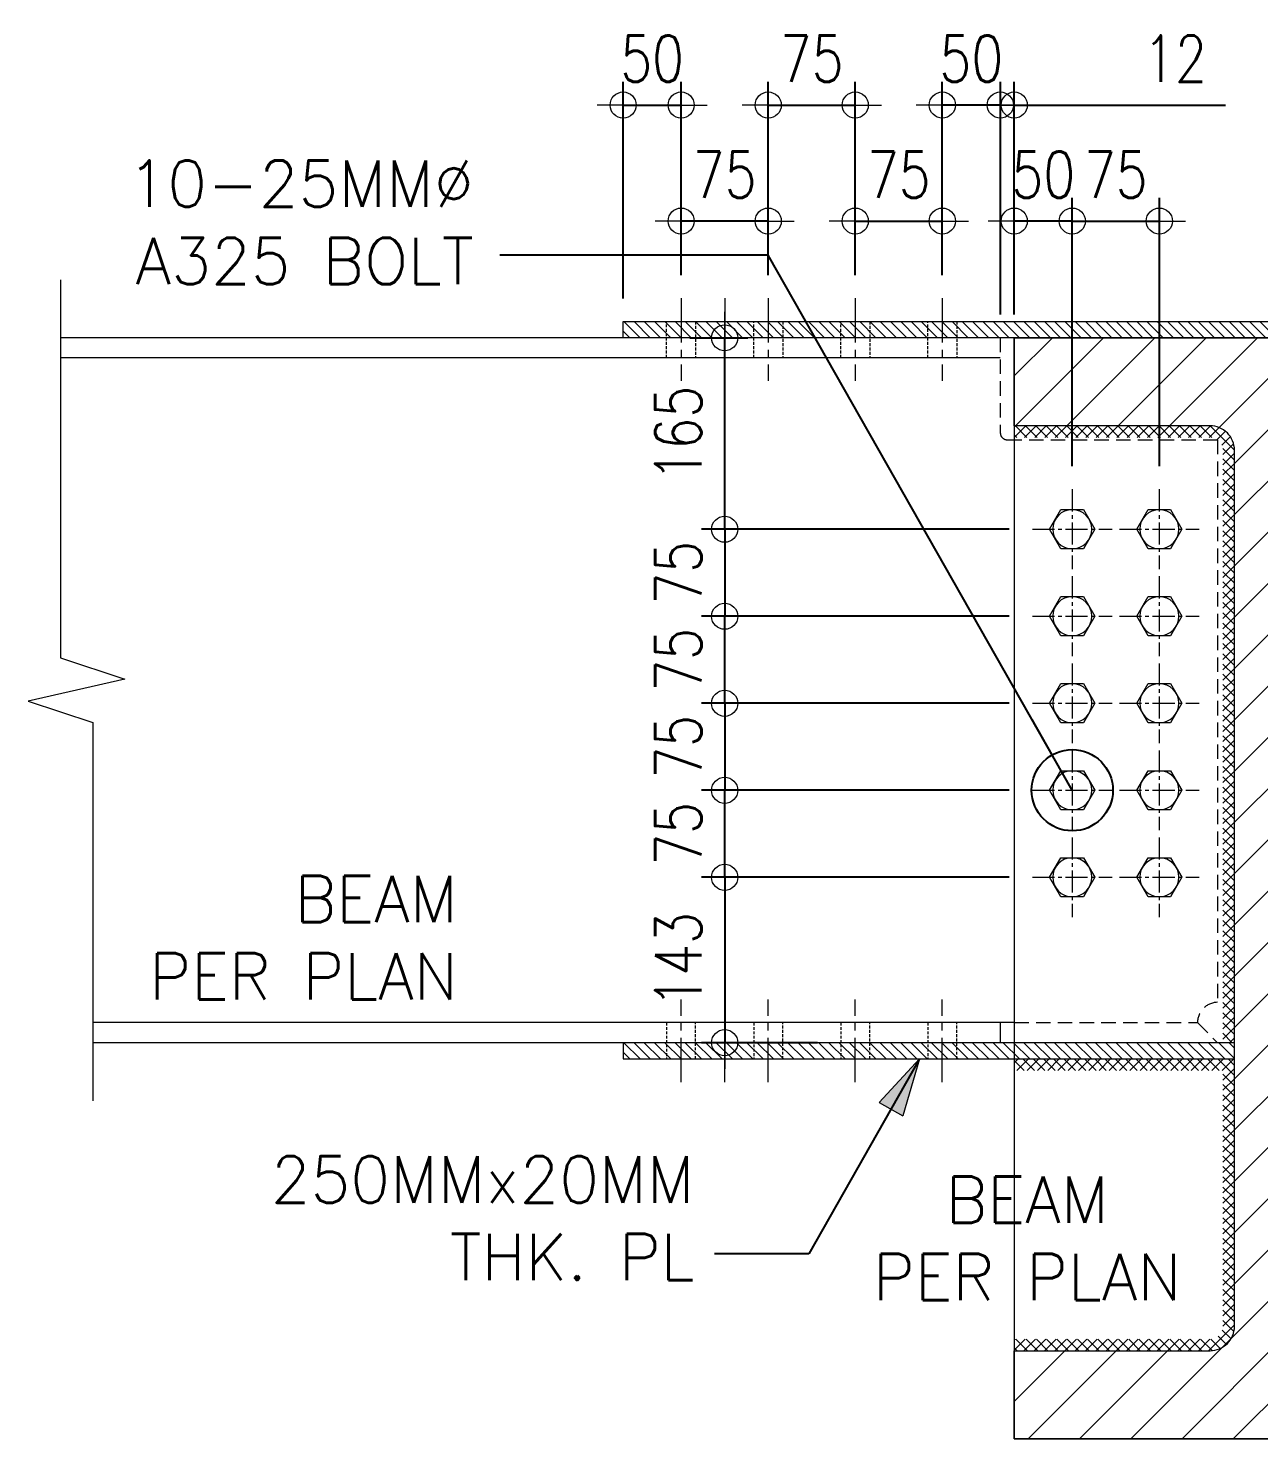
# Model space of a CAD drawing. Header units: millimetres. Extents: x 374056 to 882622, y 26363 to 140094.
# Drawn here: x 420146 to 421206, y 61875 to 63090 of the extents above; entities that cross this region are included whole.
import ezdxf

# ---------------------------------------------------------------- set-up
doc = ezdxf.new("R2010")
doc.units = ezdxf.units.MM
doc.header["$MEASUREMENT"] = 0
doc.linetypes.add('CENTER2', pattern=[28.575, 19.05, -3.175, 3.175, -3.175])
doc.linetypes.add('HIDDEN', pattern=[0.375, 0.25, -0.125])
doc.layers.get('0').update_dxf_attribs({"lineweight": 9})
for name, color, linetype, lineweight in [('A-ANNO_DIM', 1, 'Continuous', 5), ('HATCH @ 1', 8, 'Continuous', 5), ('OUTLINE', 252, 'CENTER2', 9), ('S-ANNO-DIMS', 252, 'Continuous', 5), ('S-Anno-Text', 52, 'Continuous', 9), ('S-ANNO-WELD', 1, 'Continuous', 9), ('S-BRACE', 2, 'Continuous', 9), ('S-COLS', 2, 'Continuous', 9), ('S-DETL-FAST', 40, 'Continuous', 9)]:
    doc.layers.add(name, color=color, linetype=linetype, lineweight=lineweight)
doc.styles.add('1', font='romans.shx', dxfattribs={"width": 0.8, "height": 100})
doc.styles.add('ROMANS', font='ROMANS.shx', dxfattribs={"width": 0.8, "height": 40})
doc.styles.add('ROMANS12', font='ROMANS.shx', dxfattribs={"height": 1.125})
doc.dimstyles.new('ESCA20', dxfattribs={"dimtxt": 40, "dimasz": 0.15, "dimexe": 20, "dimexo": 20, "dimgap": 20, "dimtad": 1, "dimdec": 0, "dimrnd": 1, "dimdsep": 46, "dimtxsty": 'ROMANS', "dimblk1": 'ESCADIM_ARW', "dimblk2": 'ESCADIM_ARW', "dimsah": 1, "dimcen": 20, "dimclrd": 256, "dimclre": 256, "dimclrt": 3, "dimadec": 0, "dimazin": 0, "dimtfac": 1, "dimtdec": 0, "dimtofl": 0, "dimtmove": 0, "dimatfit": 3, "dimldrblk": 'ESCADIM_ARW', "dimfxl": 0, "dimtolj": 1, "dimtzin": 0, "dimarcsym": 0})
doc.dimstyles.new('ESCA_ARW$7', dxfattribs={"dimtxt": 200, "dimasz": 1, "dimexe": 100, "dimexo": 100, "dimgap": 100, "dimtad": 1, "dimdec": 0, "dimrnd": 1, "dimdsep": 46, "dimtxsty": '1', "dimblk1": 'dim_arw', "dimblk2": 'dim_arw', "dimsah": 1, "dimcen": 50, "dimclrd": 1, "dimclre": 256, "dimclrt": 52, "dimadec": 0, "dimazin": 0, "dimtfac": 1, "dimtofl": 0, "dimtmove": 0, "dimatfit": 3, "dimldrblk": 'dim_arw', "dimfxl": 0, "dimtolj": 1, "dimtzin": 0, "dimarcsym": 0})

# ---------------------------------------------------------------- blocks, each defined once
blk = doc.blocks.new('ESCADIM_ARW')
at = {"color": 7}
blk.add_line((-150, 0), (150, 0), dxfattribs=at)
blk.add_circle((0, 0), 75, dxfattribs=at)
blk = doc.blocks.new('*D145')
at = {"layer": 'A-ANNO_DIM', "lineweight": -2, "ltscale": 0.05, "transparency": 16777216}
for p, q in [((420716.2, 62823.6), (420766.2, 62823.6)), ((420746.2, 62658.8), (420746.2, 62823.5)), ((420991.3, 62658.6), (420726.2, 62658.6))]:
    blk.add_line(p, q, dxfattribs=at)
at = {"layer": 'Defpoints', "color": 0, "ltscale": 0.05, "transparency": 16777216}
for p in [(420696.2, 62823.6, 0), (420746.2, 62823.6), (421011.3, 62658.6, 0)]:
    blk.add_point(p, dxfattribs=at)
at = {"layer": 'A-ANNO_DIM', "lineweight": -2, "ltscale": 0.05, "transparency": 16777216, "xscale": 0.15, "yscale": 0.15, "zscale": 0.15}
for p, rotation in [((420746.2, 62823.6), 90), ((420746.2, 62658.6), 270)]:
    blk.add_blockref('ESCADIM_ARW', p, dxfattribs=dict(at, rotation=rotation))
at = {"layer": 'A-ANNO_DIM', "color": 3, "ltscale": 0.05, "transparency": 16777216, "insert": (420706.2, 62741.1), "char_height": 40, "attachment_point": 5, "rotation": 90, "style": 'ROMANS'}
blk.add_mtext('\\A1;165', dxfattribs=at)
blk = doc.blocks.new('HBOLTP')
at = {"color": 0, "linetype": 'ByBlock'}
blk.add_lwpolyline([(-0.25, 0.433), (-0.5, 0), (-0.25, -0.433), (0.25, -0.433), (0.5, 0), (0.25, 0.433)], close=True, dxfattribs=at)
blk.add_circle((0, 0), 0.433, dxfattribs=at)
blk = doc.blocks.new('*D146')
at = {"layer": 'A-ANNO_DIM', "lineweight": -2, "ltscale": 0.05, "transparency": 16777216}
for p, q in [((420991.3, 62658.6), (420726.2, 62658.6)), ((420746.2, 62658.5), (420746.2, 62583.8)), ((420991.3, 62583.6), (420726.2, 62583.6))]:
    blk.add_line(p, q, dxfattribs=at)
at = {"layer": 'Defpoints', "color": 0, "ltscale": 0.05, "transparency": 16777216}
for p in [(421011.3, 62658.6, 0), (420746.2, 62583.6), (421011.3, 62583.6, 0)]:
    blk.add_point(p, dxfattribs=at)
at = {"layer": 'A-ANNO_DIM', "lineweight": -2, "ltscale": 0.05, "transparency": 16777216, "xscale": 0.15, "yscale": 0.15, "zscale": 0.15}
for p, rotation in [((420746.2, 62658.6), 90), ((420746.2, 62583.6), 270)]:
    blk.add_blockref('ESCADIM_ARW', p, dxfattribs=dict(at, rotation=rotation))
at = {"layer": 'A-ANNO_DIM', "color": 3, "ltscale": 0.05, "transparency": 16777216, "insert": (420706.2, 62621.1), "char_height": 40, "attachment_point": 5, "rotation": 90, "style": 'ROMANS'}
blk.add_mtext('\\A1;75', dxfattribs=at)
blk = doc.blocks.new('*D100')
at = {"layer": 'A-ANNO_DIM', "lineweight": -2, "ltscale": 0.05, "transparency": 16777216}
for p, q in [((420991.3, 62583.6), (420726.2, 62583.6)), ((420746.2, 62508.8), (420746.2, 62583.5)), ((420991.3, 62508.6), (420726.2, 62508.6))]:
    blk.add_line(p, q, dxfattribs=at)
at = {"layer": 'Defpoints', "color": 0, "ltscale": 0.05, "transparency": 16777216}
for p in [(420746.2, 62583.6), (421011.3, 62583.6, 0), (421011.3, 62508.6, 0)]:
    blk.add_point(p, dxfattribs=at)
at = {"layer": 'A-ANNO_DIM', "lineweight": -2, "ltscale": 0.05, "transparency": 16777216, "xscale": 0.15, "yscale": 0.15, "zscale": 0.15}
for p, rotation in [((420746.2, 62583.6), 90), ((420746.2, 62508.6), 270)]:
    blk.add_blockref('ESCADIM_ARW', p, dxfattribs=dict(at, rotation=rotation))
at = {"layer": 'A-ANNO_DIM', "color": 3, "ltscale": 0.05, "transparency": 16777216, "insert": (420706.2, 62546.1), "char_height": 40, "attachment_point": 5, "rotation": 90, "style": 'ROMANS'}
blk.add_mtext('\\A1;75', dxfattribs=at)
blk = doc.blocks.new('*D101')
at = {"layer": 'A-ANNO_DIM', "lineweight": -2, "ltscale": 0.05, "transparency": 16777216}
for p, q in [((420991.3, 62433.6), (420726.2, 62433.6)), ((420746.2, 62358.8), (420746.2, 62433.5)), ((420991.3, 62358.6), (420726.2, 62358.6))]:
    blk.add_line(p, q, dxfattribs=at)
at = {"layer": 'Defpoints', "color": 0, "ltscale": 0.05, "transparency": 16777216}
for p in [(420746.2, 62433.6), (421011.3, 62433.6, 0), (421011.3, 62358.6, 0)]:
    blk.add_point(p, dxfattribs=at)
at = {"layer": 'A-ANNO_DIM', "lineweight": -2, "ltscale": 0.05, "transparency": 16777216, "xscale": 0.15, "yscale": 0.15, "zscale": 0.15}
for p, rotation in [((420746.2, 62433.6), 90), ((420746.2, 62358.6), 270)]:
    blk.add_blockref('ESCADIM_ARW', p, dxfattribs=dict(at, rotation=rotation))
at = {"layer": 'A-ANNO_DIM', "color": 3, "ltscale": 0.05, "transparency": 16777216, "insert": (420706.2, 62396.1), "char_height": 40, "attachment_point": 5, "rotation": 90, "style": 'ROMANS'}
blk.add_mtext('\\A1;75', dxfattribs=at)
blk = doc.blocks.new('*D102')
at = {"layer": 'A-ANNO_DIM', "lineweight": -2, "ltscale": 0.05, "transparency": 16777216}
for p, q in [((420991.3, 62508.6), (420726.2, 62508.6)), ((420746.2, 62508.5), (420746.2, 62433.8)), ((420991.3, 62433.6), (420726.2, 62433.6))]:
    blk.add_line(p, q, dxfattribs=at)
at = {"layer": 'Defpoints', "color": 0, "ltscale": 0.05, "transparency": 16777216}
for p in [(421011.3, 62508.6, 0), (420746.2, 62433.6), (421011.3, 62433.6, 0)]:
    blk.add_point(p, dxfattribs=at)
at = {"layer": 'A-ANNO_DIM', "lineweight": -2, "ltscale": 0.05, "transparency": 16777216, "xscale": 0.15, "yscale": 0.15, "zscale": 0.15}
for p, rotation in [((420746.2, 62508.6), 90), ((420746.2, 62433.6), 270)]:
    blk.add_blockref('ESCADIM_ARW', p, dxfattribs=dict(at, rotation=rotation))
at = {"layer": 'A-ANNO_DIM', "color": 3, "ltscale": 0.05, "transparency": 16777216, "insert": (420706.2, 62471.1), "char_height": 40, "attachment_point": 5, "rotation": 90, "style": 'ROMANS'}
blk.add_mtext('\\A1;75', dxfattribs=at)
blk = doc.blocks.new('*D103')
at = {"layer": 'A-ANNO_DIM', "lineweight": -2, "ltscale": 0.05, "transparency": 16777216}
for p, q in [((420991.3, 62358.6), (420726.2, 62358.6)), ((420746.2, 62358.5), (420746.2, 62216.2)), ((420826.2, 62216.1), (420726.2, 62216.1))]:
    blk.add_line(p, q, dxfattribs=at)
at = {"layer": 'Defpoints', "color": 0, "ltscale": 0.05, "transparency": 16777216}
for p in [(421011.3, 62358.6, 0), (420746.2, 62216.1), (420846.2, 62216.1, 0)]:
    blk.add_point(p, dxfattribs=at)
at = {"layer": 'A-ANNO_DIM', "lineweight": -2, "ltscale": 0.05, "transparency": 16777216, "xscale": 0.15, "yscale": 0.15, "zscale": 0.15}
for p, rotation in [((420746.2, 62358.6), 90), ((420746.2, 62216.1), 270)]:
    blk.add_blockref('ESCADIM_ARW', p, dxfattribs=dict(at, rotation=rotation))
at = {"layer": 'A-ANNO_DIM', "color": 3, "ltscale": 0.05, "transparency": 16777216, "insert": (420706.2, 62287.4), "char_height": 40, "attachment_point": 5, "rotation": 90, "style": 'ROMANS'}
blk.add_mtext('\\A1;143', dxfattribs=at)
blk = doc.blocks.new('*D108')
at = {"layer": 'A-ANNO_DIM', "lineweight": -2, "ltscale": 0.05, "transparency": 16777216}
for p, q in [((420983.7, 62843.6), (420983.7, 63044.2)), ((420995.7, 62843.6), (420995.7, 63044.2)), ((420983.5, 63024.2), (420983.4, 63024.2)), ((420995.8, 63024.2), (421177.8, 63024.2))]:
    blk.add_line(p, q, dxfattribs=at)
at = {"layer": 'Defpoints', "color": 0, "ltscale": 0.05, "transparency": 16777216}
for p in [(420995.7, 63024.2), (420983.7, 62823.6), (420995.7, 62823.6)]:
    blk.add_point(p, dxfattribs=at)
at = {"layer": 'A-ANNO_DIM', "lineweight": -2, "ltscale": 0.05, "transparency": 16777216, "xscale": 0.15, "yscale": 0.15, "zscale": 0.15}
blk.add_blockref('ESCADIM_ARW', (420983.7, 63024.2), dxfattribs=at)
at = {"layer": 'A-ANNO_DIM', "lineweight": -2, "ltscale": 0.05, "transparency": 16777216, "xscale": 0.15, "yscale": 0.15, "zscale": 0.15, "rotation": 180}
blk.add_blockref('ESCADIM_ARW', (420995.7, 63024.2), dxfattribs=at)
at = {"layer": 'A-ANNO_DIM', "color": 3, "ltscale": 0.05, "transparency": 16777216, "insert": (421134.2, 63064.2), "char_height": 40, "attachment_point": 5, "style": 'ROMANS'}
blk.add_mtext('\\A1;12', dxfattribs=at)
blk = doc.blocks.new('*D109')
at = {"layer": 'A-ANNO_DIM', "lineweight": -2, "ltscale": 0.05, "transparency": 16777216}
for p, q in [((420933.7, 62877.6), (420933.7, 63044.2)), ((420983.7, 62843.6), (420983.7, 63044.2)), ((420983.5, 63024.2), (420933.8, 63024.2))]:
    blk.add_line(p, q, dxfattribs=at)
at = {"layer": 'Defpoints', "color": 0, "ltscale": 0.05, "transparency": 16777216}
for p in [(420933.7, 63024.2), (420933.7, 62857.6), (420983.7, 62823.6)]:
    blk.add_point(p, dxfattribs=at)
at = {"layer": 'A-ANNO_DIM', "lineweight": -2, "ltscale": 0.05, "transparency": 16777216, "xscale": 0.15, "yscale": 0.15, "zscale": 0.15, "rotation": 180}
blk.add_blockref('ESCADIM_ARW', (420933.7, 63024.2), dxfattribs=at)
at = {"layer": 'A-ANNO_DIM', "lineweight": -2, "ltscale": 0.05, "transparency": 16777216, "xscale": 0.15, "yscale": 0.15, "zscale": 0.15}
blk.add_blockref('ESCADIM_ARW', (420983.7, 63024.2), dxfattribs=at)
at = {"layer": 'A-ANNO_DIM', "color": 3, "ltscale": 0.05, "transparency": 16777216, "insert": (420958.7, 63064.2), "char_height": 40, "attachment_point": 5, "style": 'ROMANS'}
blk.add_mtext('\\A1;50', dxfattribs=at)
blk = doc.blocks.new('*D110')
at = {"layer": 'A-ANNO_DIM', "lineweight": -2, "ltscale": 0.05, "transparency": 16777216}
for p, q in [((420858.7, 62877.6), (420858.7, 62944.2)), ((420933.7, 62877.6), (420933.7, 62944.2)), ((420858.8, 62924.2), (420933.5, 62924.2))]:
    blk.add_line(p, q, dxfattribs=at)
at = {"layer": 'Defpoints', "color": 0, "ltscale": 0.05, "transparency": 16777216}
for p in [(420933.7, 62924.2), (420858.7, 62857.6), (420933.7, 62857.6)]:
    blk.add_point(p, dxfattribs=at)
at = {"layer": 'A-ANNO_DIM', "lineweight": -2, "ltscale": 0.05, "transparency": 16777216, "xscale": 0.15, "yscale": 0.15, "zscale": 0.15, "rotation": 180}
blk.add_blockref('ESCADIM_ARW', (420858.7, 62924.2), dxfattribs=at)
at = {"layer": 'A-ANNO_DIM', "lineweight": -2, "ltscale": 0.05, "transparency": 16777216, "xscale": 0.15, "yscale": 0.15, "zscale": 0.15}
blk.add_blockref('ESCADIM_ARW', (420933.7, 62924.2), dxfattribs=at)
at = {"layer": 'A-ANNO_DIM', "color": 3, "ltscale": 0.05, "transparency": 16777216, "insert": (420896.2, 62964.2), "char_height": 40, "attachment_point": 5, "style": 'ROMANS'}
blk.add_mtext('\\A1;75', dxfattribs=at)
blk = doc.blocks.new('*D112')
at = {"layer": 'A-ANNO_DIM', "lineweight": -2, "ltscale": 0.05, "transparency": 16777216}
for p, q in [((421045.7, 62713), (421045.7, 62944.2)), ((421120.7, 62713), (421120.7, 62944.2)), ((421045.8, 62924.2), (421120.5, 62924.2))]:
    blk.add_line(p, q, dxfattribs=at)
at = {"layer": 'Defpoints', "color": 0, "ltscale": 0.05, "transparency": 16777216}
for p in [(421120.7, 62924.2), (421045.7, 62693), (421120.7, 62693)]:
    blk.add_point(p, dxfattribs=at)
at = {"layer": 'A-ANNO_DIM', "lineweight": -2, "ltscale": 0.05, "transparency": 16777216, "xscale": 0.15, "yscale": 0.15, "zscale": 0.15, "rotation": 180}
blk.add_blockref('ESCADIM_ARW', (421045.7, 62924.2), dxfattribs=at)
at = {"layer": 'A-ANNO_DIM', "lineweight": -2, "ltscale": 0.05, "transparency": 16777216, "xscale": 0.15, "yscale": 0.15, "zscale": 0.15}
blk.add_blockref('ESCADIM_ARW', (421120.7, 62924.2), dxfattribs=at)
at = {"layer": 'A-ANNO_DIM', "color": 3, "ltscale": 0.05, "transparency": 16777216, "insert": (421083.2, 62964.2), "char_height": 40, "attachment_point": 5, "style": 'ROMANS'}
blk.add_mtext('\\A1;75', dxfattribs=at)
blk = doc.blocks.new('*D113')
at = {"layer": 'A-ANNO_DIM', "lineweight": -2, "ltscale": 0.05, "transparency": 16777216}
for p, q in [((420995.7, 62843.6), (420995.7, 62944.2)), ((421045.7, 62713), (421045.7, 62944.2)), ((421045.5, 62924.2), (420995.8, 62924.2))]:
    blk.add_line(p, q, dxfattribs=at)
at = {"layer": 'Defpoints', "color": 0, "ltscale": 0.05, "transparency": 16777216}
for p in [(420995.7, 62924.2), (420995.7, 62823.6), (421045.7, 62693)]:
    blk.add_point(p, dxfattribs=at)
at = {"layer": 'A-ANNO_DIM', "lineweight": -2, "ltscale": 0.05, "transparency": 16777216, "xscale": 0.15, "yscale": 0.15, "zscale": 0.15, "rotation": 180}
blk.add_blockref('ESCADIM_ARW', (420995.7, 62924.2), dxfattribs=at)
at = {"layer": 'A-ANNO_DIM', "lineweight": -2, "ltscale": 0.05, "transparency": 16777216, "xscale": 0.15, "yscale": 0.15, "zscale": 0.15}
blk.add_blockref('ESCADIM_ARW', (421045.7, 62924.2), dxfattribs=at)
at = {"layer": 'A-ANNO_DIM', "color": 3, "ltscale": 0.05, "transparency": 16777216, "insert": (421020.7, 62964.2), "char_height": 40, "attachment_point": 5, "style": 'ROMANS'}
blk.add_mtext('\\A1;50', dxfattribs=at)
blk = doc.blocks.new('dim_arw')
h = blk.add_hatch(color=256)
h.paths.add_polyline_path([(-125.603, 29.454), (0, 0), (-125.603, -29.454, -0.115681), (-132.51, 0, -0.115681)])
h.paths.add_polyline_path([(-249.023, 58.396), (-125.603, 29.454, 0.115681), (-132.51, 0, 0.115681), (-125.603, -29.454), (-249.023, -58.396)])
for p, q in [((0, 0), (-249.023, 58.396)), ((-249.023, 58.396), (-249.023, -58.396)), ((0, 0), (-249.023, -58.396))]:
    blk.add_line(p, q)
blk = doc.blocks.new('*D130')
at = {"layer": 'A-ANNO_DIM', "lineweight": -2, "ltscale": 0.05, "transparency": 16777216}
for p, q in [((420658.7, 62857.6), (420658.7, 63044.2)), ((420708.7, 62877.6), (420708.7, 63044.2)), ((420658.8, 63024.2), (420708.5, 63024.2))]:
    blk.add_line(p, q, dxfattribs=at)
at = {"layer": 'Defpoints', "color": 0, "ltscale": 0.05, "transparency": 16777216}
for p in [(420708.7, 63024.2), (420708.7, 62857.6), (420658.7, 62837.6)]:
    blk.add_point(p, dxfattribs=at)
at = {"layer": 'A-ANNO_DIM', "lineweight": -2, "ltscale": 0.05, "transparency": 16777216, "xscale": 0.15, "yscale": 0.15, "zscale": 0.15, "rotation": 180}
blk.add_blockref('ESCADIM_ARW', (420658.7, 63024.2), dxfattribs=at)
at = {"layer": 'A-ANNO_DIM', "lineweight": -2, "ltscale": 0.05, "transparency": 16777216, "xscale": 0.15, "yscale": 0.15, "zscale": 0.15}
blk.add_blockref('ESCADIM_ARW', (420708.7, 63024.2), dxfattribs=at)
at = {"layer": 'A-ANNO_DIM', "color": 3, "ltscale": 0.05, "transparency": 16777216, "insert": (420683.7, 63064.2), "char_height": 40, "attachment_point": 5, "style": 'ROMANS'}
blk.add_mtext('\\A1;50', dxfattribs=at)
blk = doc.blocks.new('*D131')
at = {"layer": 'A-ANNO_DIM', "lineweight": -2, "ltscale": 0.05, "transparency": 16777216}
for p, q in [((420783.7, 62877.6), (420783.7, 63044.2)), ((420858.7, 62877.6), (420858.7, 63044.2)), ((420783.8, 63024.2), (420858.5, 63024.2))]:
    blk.add_line(p, q, dxfattribs=at)
at = {"layer": 'Defpoints', "color": 0, "ltscale": 0.05, "transparency": 16777216}
for p in [(420858.7, 63024.2), (420783.7, 62857.6), (420858.7, 62857.6)]:
    blk.add_point(p, dxfattribs=at)
at = {"layer": 'A-ANNO_DIM', "lineweight": -2, "ltscale": 0.05, "transparency": 16777216, "xscale": 0.15, "yscale": 0.15, "zscale": 0.15, "rotation": 180}
blk.add_blockref('ESCADIM_ARW', (420783.7, 63024.2), dxfattribs=at)
at = {"layer": 'A-ANNO_DIM', "lineweight": -2, "ltscale": 0.05, "transparency": 16777216, "xscale": 0.15, "yscale": 0.15, "zscale": 0.15}
blk.add_blockref('ESCADIM_ARW', (420858.7, 63024.2), dxfattribs=at)
at = {"layer": 'A-ANNO_DIM', "color": 3, "ltscale": 0.05, "transparency": 16777216, "insert": (420821.2, 63064.2), "char_height": 40, "attachment_point": 5, "style": 'ROMANS'}
blk.add_mtext('\\A1;75', dxfattribs=at)
blk = doc.blocks.new('*D132')
at = {"layer": 'A-ANNO_DIM', "lineweight": -2, "ltscale": 0.05, "transparency": 16777216}
for p, q in [((420708.7, 62877.6), (420708.7, 62944.2)), ((420783.7, 62877.6), (420783.7, 62944.2)), ((420783.5, 62924.2), (420708.8, 62924.2))]:
    blk.add_line(p, q, dxfattribs=at)
at = {"layer": 'Defpoints', "color": 0, "ltscale": 0.05, "transparency": 16777216}
for p in [(420708.7, 62924.2), (420708.7, 62857.6), (420783.7, 62857.6)]:
    blk.add_point(p, dxfattribs=at)
at = {"layer": 'A-ANNO_DIM', "lineweight": -2, "ltscale": 0.05, "transparency": 16777216, "xscale": 0.15, "yscale": 0.15, "zscale": 0.15, "rotation": 180}
blk.add_blockref('ESCADIM_ARW', (420708.7, 62924.2), dxfattribs=at)
at = {"layer": 'A-ANNO_DIM', "lineweight": -2, "ltscale": 0.05, "transparency": 16777216, "xscale": 0.15, "yscale": 0.15, "zscale": 0.15}
blk.add_blockref('ESCADIM_ARW', (420783.7, 62924.2), dxfattribs=at)
at = {"layer": 'A-ANNO_DIM', "color": 3, "ltscale": 0.05, "transparency": 16777216, "insert": (420746.2, 62964.2), "char_height": 40, "attachment_point": 5, "style": 'ROMANS'}
blk.add_mtext('\\A1;75', dxfattribs=at)

msp = doc.modelspace()

# ---------------------------------------------------------------- hatches: boundary and pattern name
at = {"layer": 'HATCH @ 1'}
h = msp.add_hatch(dxfattribs=at)
h.set_pattern_fill('ANSI31', color=254, scale=50, angle=90, style=0)
h.set_pattern_definition([(135, (278130.212, -69644.839), (-4.41941738, -4.41941738), [])])
h.paths.add_polyline_path([(420658.68289, 62837.64885), (421754.06889, 62837.64885), (421754.06889, 62823.64885), (420658.68289, 62823.64885)])
h = msp.add_hatch(dxfattribs=at)
h.set_pattern_fill('ANSI31', color=256, scale=250, style=0)
h.set_pattern_definition([(45, (278130.212, -69644.84), (-22.097087, 22.097087), [])])
edge = h.paths.add_edge_path()
edge.add_line((421206.37589, 61874.70485), (420995.68289, 61874.70485))
edge.add_line((420995.68289, 61874.70485), (420995.68289, 61950.65085))
edge.add_line((420995.68289, 61950.65085), (421164.52939, 61950.65085))
edge.add_arc((421164.52939, 61971.54235), 20.8915, 270, 360)
edge.add_line((421185.42089, 61971.54235), (421185.42089, 62726.81135))
edge.add_arc((421164.52939, 62726.81135), 20.8915, 360, 450)
edge.add_line((421164.52939, 62747.70285), (420995.68289, 62747.70285))
edge.add_line((420995.68289, 62747.70285), (420995.68289, 62823.64885))
edge.add_line((420995.68289, 62823.64885), (421417.06889, 62823.64885))
edge.add_line((421417.06889, 62823.64885), (421417.06889, 62747.70285))
edge.add_line((421417.06889, 62747.70285), (421248.22239, 62747.70285))
edge.add_arc((421248.22239, 62726.81135), 20.8915, 90, 180)
edge.add_line((421227.33089, 62726.81135), (421227.33089, 61971.54235))
edge.add_arc((421248.22239, 61971.54235), 20.8915, 180, 270)
edge.add_line((421248.22239, 61950.65085), (421417.06889, 61950.65085))
edge.add_line((421417.06889, 61950.65085), (421417.06889, 61874.70485))
edge.add_line((421417.06889, 61874.70485), (421206.37589, 61874.70485))
h = msp.add_hatch(dxfattribs=at)
h.set_pattern_fill('ANSI37', color=1, scale=50, angle=90, style=0)
h.set_pattern_definition([(135, (278130.212, -69644.839), (-4.41941738, -4.41941738), []), (225, (278130.212, -69644.839), (4.41941738, -4.41941738), [])])
h.paths.add_polyline_path([(421175.42089, 62202.08085), (420995.68289, 62202.08085), (420995.68289, 62192.08085), (421175.42089, 62192.08085)])
h.paths.add_polyline_path([(421185.42089, 62202.08085), (421175.42089, 62202.08085), (421175.42089, 62192.08085), (421185.42089, 62192.08085)])
h.paths.add_polyline_path([(421237.33089, 62202.08085), (421227.33089, 62202.08085), (421227.33089, 62192.08085), (421237.33089, 62192.08085)])
h.paths.add_polyline_path([(421417.06889, 62202.08085), (421237.33089, 62202.08085), (421237.33089, 62192.08085), (421417.06889, 62192.08085)])
h.paths.add_polyline_path([(421417.06889, 61960.65085), (421248.22239, 61960.65085, -0.4142135624), (421237.33089, 61971.54235), (421237.33089, 62192.08085), (421227.33089, 62192.08085), (421227.33089, 61971.54235, 0.4142135624), (421248.22239, 61950.65085), (421417.06889, 61950.65085)])
h.paths.add_polyline_path([(421185.42089, 61971.54235), (421185.42089, 62192.08085), (421175.42089, 62192.08085), (421175.42089, 61971.54235, -0.4142135624), (421164.52939, 61960.65085), (420995.68289, 61960.65085), (420995.68289, 61950.65085), (421164.52939, 61950.65085, 0.4142135624)])
h.paths.add_polyline_path([(421248.22239, 62737.70285), (421417.06889, 62737.70285), (421417.06889, 62747.70285), (421248.22239, 62747.70285, 0.4142135624), (421227.33089, 62726.81135), (421227.33089, 62216.08085), (421237.33089, 62216.08085), (421237.33089, 62726.81135, -0.4142135624)])
h.paths.add_polyline_path([(421164.52939, 62747.70285), (420995.68289, 62747.70285), (420995.68289, 62737.70285), (421164.52939, 62737.70285, -0.4142135624), (421175.42089, 62726.81135), (421175.42089, 62216.08085), (421185.42089, 62216.08085), (421185.42089, 62726.81135, 0.4142135624)])
h = msp.add_hatch(dxfattribs=at)
h.set_pattern_fill('ANSI31', color=254, scale=50, angle=90, style=0)
h.set_pattern_definition([(135, (278130.212, -70266.407), (-4.41941738, -4.41941738), [])])
h.paths.add_polyline_path([(421185.42089, 62202.08085), (421185.42089, 62216.08085), (420658.68289, 62216.08085), (420658.68289, 62202.08085)])
h.paths.add_polyline_path([(421227.33089, 62216.08085), (421227.33089, 62202.08085), (421754.06889, 62202.08085), (421754.06889, 62216.08085)])

# ---------------------------------------------------------------- linework, layer by layer
at = {"color": 1, "elevation": -0.00006}
msp.add_lwpolyline([(420173.90503, 62873.64885), (420173.90503, 62547.65897), (420229.49327, 62529.34692), (420146.11092, 62510.38278), (420201.69915, 62492.07074), (420201.69915, 62166.08085)], dxfattribs=at)
at = {"color": 5, "elevation": -0.00006}
for points in [[(420658.68289, 62837.64885), (421754.06889, 62837.64885), (421754.06889, 62823.64885), (420658.68289, 62823.64885)], [(420658.68289, 62202.08085), (421185.42089, 62202.08085), (421185.42089, 62216.08085), (420658.68289, 62216.08085)]]:
    msp.add_lwpolyline(points, close=True, dxfattribs=at)
at = {"layer": 'OUTLINE', "linetype": 'HIDDEN', "ltscale": 50}
msp.add_line((420995.68289, 62233.35285, -0.00006), (421153.62563, 62233.35285, -0.00006), dxfattribs=at)
at = {"layer": 'OUTLINE', "linetype": 'HIDDEN', "ltscale": 10, "elevation": -0.00006}
for points in [[(420721.18289, 62806.37685), (420696.18289, 62806.37685), (420696.18289, 62837.64885), (420721.18289, 62837.64885)], [(420796.18289, 62806.37685), (420771.18289, 62806.37685), (420771.18289, 62837.64885), (420796.18289, 62837.64885)], [(420871.18289, 62806.37685), (420846.18289, 62806.37685), (420846.18289, 62837.64885), (420871.18289, 62837.64885)], [(420946.18289, 62806.37685), (420921.18289, 62806.37685), (420921.18289, 62837.64885), (420946.18289, 62837.64885)], [(420721.18289, 62233.35285), (420696.18289, 62233.35285), (420696.18289, 62202.08085), (420721.18289, 62202.08085)], [(420796.18289, 62233.35285), (420771.18289, 62233.35285), (420771.18289, 62202.08085), (420796.18289, 62202.08085)], [(420871.18289, 62233.35285), (420846.18289, 62233.35285), (420846.18289, 62202.08085), (420871.18289, 62202.08085)], [(420946.18289, 62233.35285), (420921.18289, 62233.35285), (420921.18289, 62202.08085), (420946.18289, 62202.08085)]]:
    msp.add_lwpolyline(points, close=True, dxfattribs=at)
at = {"layer": 'OUTLINE', "linetype": 'HIDDEN', "ltscale": 50, "elevation": -0.00006}
msp.add_lwpolyline([(420983.68289, 62823.64885), (420983.68289, 62741.70285, 0.4142135624), (420989.68289, 62735.70285), (421170.68289, 62735.70285), (421170.68289, 62250.87655, 0.4063347738), (421153.62563, 62233.35285), (421170.89763, 62216.08085), (420995.68289, 62216.08085)], format="xyb", dxfattribs=at)
at = {"layer": 'S-ANNO-DIMS', "linetype": 'CENTER2', "ltscale": 2}
for p, q in [((420708.68289, 62857.64885, -0.00006), (420708.68289, 62786.37685, -0.00006)), ((420746.18289, 62857.64885, -0.00006), (420746.18289, 62786.37685, -0.00006)), ((420783.68289, 62857.64885, -0.00006), (420783.68289, 62786.37685, -0.00006)), ((420858.68289, 62857.64885, -0.00006), (420858.68289, 62786.37685, -0.00006)), ((420858.68289, 62857.64885, -0.00006), (420858.68289, 62786.37685, -0.00006)), ((420933.68289, 62857.64885, -0.00006), (420933.68289, 62786.37685, -0.00006)), ((420708.68289, 62182.08085, -0.00006), (420708.68289, 62253.35285, -0.00006)), ((420746.18289, 62182.08085, -0.00006), (420746.18289, 62253.35285, -0.00006)), ((420783.68289, 62182.08085, -0.00006), (420783.68289, 62253.35285, -0.00006)), ((420858.68289, 62182.08085, -0.00006), (420858.68289, 62253.35285, -0.00006)), ((420858.68289, 62182.08085, -0.00006), (420858.68289, 62253.35285, -0.00006)), ((420933.68289, 62182.08085, -0.00006), (420933.68289, 62253.35285, -0.00006))]:
    msp.add_line(p, q, dxfattribs=at)
at = {"layer": 'S-ANNO-DIMS', "linetype": 'CENTER2'}
for p, q in [((421045.68289, 62693.02631, -0.00006), (421045.68289, 62624.2714, -0.00006)), ((421120.68289, 62693.02631, -0.00006), (421120.68289, 62624.2714, -0.00006)), ((421011.30543, 62658.64885, -0.00006), (421080.06035, 62658.64885, -0.00006)), ((421086.30543, 62658.64885, -0.00006), (421155.06035, 62658.64885, -0.00006)), ((421045.68289, 62618.02631, -0.00006), (421045.68289, 62549.2714, -0.00006)), ((421120.68289, 62618.02631, -0.00006), (421120.68289, 62549.2714, -0.00006)), ((421011.30543, 62583.64885, -0.00006), (421080.06035, 62583.64885, -0.00006)), ((421086.30543, 62583.64885, -0.00006), (421155.06035, 62583.64885, -0.00006)), ((421045.68289, 62543.02631, -0.00006), (421045.68289, 62474.2714, -0.00006)), ((421120.68289, 62543.02631, -0.00006), (421120.68289, 62474.2714, -0.00006)), ((421011.30543, 62508.64885, -0.00006), (421080.06035, 62508.64885, -0.00006)), ((421086.30543, 62508.64885, -0.00006), (421155.06035, 62508.64885, -0.00006)), ((421045.68289, 62468.02631, -0.00006), (421045.68289, 62399.2714, -0.00006)), ((421120.68289, 62468.02631, -0.00006), (421120.68289, 62399.2714, -0.00006)), ((421011.30543, 62433.64885, -0.00006), (421080.06035, 62433.64885, -0.00006)), ((421086.30543, 62433.64885, -0.00006), (421155.06035, 62433.64885, -0.00006)), ((421045.68289, 62393.02631, -0.00006), (421045.68289, 62324.2714, -0.00006)), ((421120.68289, 62393.02631, -0.00006), (421120.68289, 62324.2714, -0.00006)), ((421011.30543, 62358.64885, -0.00006), (421080.06035, 62358.64885, -0.00006)), ((421086.30543, 62358.64885, -0.00006), (421155.06035, 62358.64885, -0.00006))]:
    msp.add_line(p, q, dxfattribs=at)
at = {"layer": 'S-BRACE', "ltscale": 0.05}
for p, q in [((420980.54733, 62823.64885, -0.00006), (420173.90503, 62823.64885, -0.00006)), ((420983.68289, 62806.37685, -0.00006), (420173.90503, 62806.37685, -0.00006)), ((420995.68289, 62233.35285, -0.00006), (420201.69915, 62233.35285, -0.00006)), ((420983.68289, 62233.35285, -0.00006), (420983.68289, 62216.08085, -0.00006))]:
    msp.add_line(p, q, dxfattribs=at)
at = {"layer": 'S-BRACE', "color": 254, "ltscale": 0.05, "elevation": -0.00006}
msp.add_lwpolyline([(420995.68289, 61874.70485), (421417.06889, 61874.70485), (421417.06889, 62823.64885), (420995.68289, 62823.64885)], close=True, dxfattribs=at)
at = {"layer": 'S-BRACE', "ltscale": 0.05, "elevation": -0.00006}
msp.add_lwpolyline([(420995.68289, 62216.08085), (420201.69915, 62216.08085)], dxfattribs=at)
at = {"layer": 'S-COLS', "ltscale": 0.05, "elevation": -0.00006}
msp.add_lwpolyline([(421206.37589, 61874.70485), (420995.68289, 61874.70485), (420995.68289, 61950.65085), (421164.52939, 61950.65085, 0.4142135624), (421185.42089, 61971.54235), (421185.42089, 62726.81135, 0.4142135624), (421164.52939, 62747.70285), (420995.68289, 62747.70285), (420995.68289, 62823.64885), (421417.06889, 62823.64885), (421417.06889, 62747.70285), (421248.22239, 62747.70285, 0.4142135624), (421227.33089, 62726.81135), (421227.33089, 61971.54235, 0.4142135624), (421248.22239, 61950.65085), (421417.06889, 61950.65085), (421417.06889, 61874.70485), (421206.37589, 61874.70485)], format="xyb", dxfattribs=at)

# ---------------------------------------------------------------- block references
at = {"layer": 'S-DETL-FAST', "linetype": 'ByBlock', "xscale": -38.97000000008848, "yscale": 38.97000000008848, "zscale": 38.97000000008848}
for p in [(421045.68289, 62658.64885, -0.00006), (421120.68289, 62658.64885, -0.00006), (421045.68289, 62583.64885, -0.00006), (421120.68289, 62583.64885, -0.00006), (421045.68289, 62508.64885, -0.00006), (421120.68289, 62508.64885, -0.00006), (421045.68289, 62433.64885, -0.00006), (421120.68289, 62433.64885, -0.00006), (421045.68289, 62358.64885, -0.00006), (421120.68289, 62358.64885, -0.00006)]:
    msp.add_blockref('HBOLTP', p, dxfattribs=at)

# ---------------------------------------------------------------- texts
at = {"layer": 'S-Anno-Text', "char_height": 40, "width": 766.3394513, "style": 'ROMANS12'}
for s, insert, attachment_point in [('10-25MM%%C \\PA325 BOLT', (420529.92196, 62976.45204, 0.0002), 3), ('BEAM\\PPER PLAN', (420516.15823, 62360.01952, -0.00006), 3), ('250MMx20MM\\PTHK. PL', (420720.19626, 62011.48075, 0.0001), 9), ('BEAM\\PPER PLAN', (421006.80881, 62100.74617, 0), 2)]:
    msp.add_mtext(s, dxfattribs=dict(at, insert=insert, attachment_point=attachment_point))

# ---------------------------------------------------------------- dimensions: what is measured, and where the dimension line sits
at = {"layer": 'A-ANNO_DIM', "ltscale": 0.05}
for base, p1, p2, picture, middle in [((420708.68289, 63024.16805, -0.00006), (420658.68289, 62837.64885, -0.00006), (420708.68289, 62857.64885, -0.00006), '*D130', (420683.68289, 63024.16805, -0.00006)), ((420858.68289, 63024.16805, -0.00006), (420783.68289, 62857.64885, -0.00006), (420858.68289, 62857.64885, -0.00006), '*D131', (420821.18289, 63024.16805, -0.00006)), ((420995.68289, 63024.16805, -0.00006), (420983.68289, 62823.64885, -0.00006), (420995.68289, 62823.64885, -0.00006), '*D108', (421134.17813, 63024.16805, -0.00006)), ((420933.68289, 62924.16805, -0.00006), (420858.68289, 62857.64885, -0.00006), (420933.68289, 62857.64885, -0.00006), '*D110', (420896.18289, 62924.16805, -0.00006)), ((421120.68289, 62924.16805, -0.00006), (421045.68289, 62693.02631, -0.00006), (421120.68289, 62693.02631, -0.00006), '*D112', (421083.18289, 62924.16805, -0.00006))]:
    dim = msp.add_linear_dim(base=base, p1=p1, p2=p2, dimstyle='ESCA20', dxfattribs=at)
    dim.commit()
    dim.dimension.update_dxf_attribs({"geometry": picture, "text_midpoint": middle, "dimtype": 160})
for base, p1, p2, angle, picture, middle in [((420933.68289, 63024.16805, -0.00006), (420983.68289, 62823.64885, -0.00006), (420933.68289, 62857.64885, -0.00006), 180, '*D109', (420958.68289, 63024.16805, -0.00006)), ((420708.68289, 62924.16805, -0.00006), (420783.68289, 62857.64885, -0.00006), (420708.68289, 62857.64885, -0.00006), 180, '*D132', (420746.18289, 62924.16805, -0.00006)), ((420995.68289, 62924.16805, -0.00006), (421045.68289, 62693.02631, -0.00006), (420995.68289, 62823.64885, -0.00006), 180, '*D113', (421020.68289, 62924.16805, -0.00006)), ((420746.18289, 62583.64885, -0.00033), (421011.30543, 62658.64885, -0.00006), (421011.30543, 62583.64885, -0.00006), 90, '*D146', (420746.18289, 62621.14885, -0.00033)), ((420746.18289, 62583.64885, -0.00033), (421011.30543, 62508.64885, -0.00006), (421011.30543, 62583.64885, -0.00006), 270, '*D100', (420746.18289, 62546.14885, -0.00033)), ((420746.18289, 62433.64885, -0.00033), (421011.30543, 62508.64885, -0.00006), (421011.30543, 62433.64885, -0.00006), 90, '*D102', (420746.18289, 62471.14885, -0.00033)), ((420746.18289, 62433.64885, -0.00033), (421011.30543, 62358.64885, -0.00006), (421011.30543, 62433.64885, -0.00006), 270, '*D101', (420746.18289, 62396.14885, -0.00033)), ((420746.18289, 62216.08085, -0.00033), (421011.30543, 62358.64885, -0.00006), (420846.18289, 62216.08085, -0.00006), 90, '*D103', (420746.18289, 62287.36485, -0.00033))]:
    dim = msp.add_linear_dim(base=base, p1=p1, p2=p2, angle=angle, dimstyle='ESCA20', dxfattribs=at)
    dim.commit()
    dim.dimension.update_dxf_attribs({"geometry": picture, "text_midpoint": middle, "dimtype": 160})
dim = msp.add_linear_dim(base=(420746.18289, 62823.64885, -0.00033), p1=(421011.30543, 62658.64885, -0.00006), p2=(420696.18289, 62823.64885, -0.00006), angle=270, dimstyle='ESCA20', dxfattribs=at)
dim.commit()
dim.dimension.update_dxf_attribs({"geometry": '*D145', "text_midpoint": (420706.18289, 62741.14885, -0.00033)})

# ---------------------------------------------------------------- leaders
at = {"layer": 'S-ANNO-WELD'}
for points, override in [([(421045.68289, 62433.64885, -0.00006), (420783.69214, 62894.79745, -0.00006), (420552.36315, 62894.79745, -0.00006)], {"dimscale": 0.2, "dimasz": 350, "dimldrblk": 'DotBlank'}), ([(420914.12297, 62202.08085, -0.00006), (420818.73758, 62034.18622, -0.00006), (420737.40858, 62034.18622, -0.00006)], {"dimscale": 0.2})]:
    msp.add_leader(points, dimstyle='ESCA_ARW$7', override=override, dxfattribs=at)

doc.saveas('drawing.dxf')
